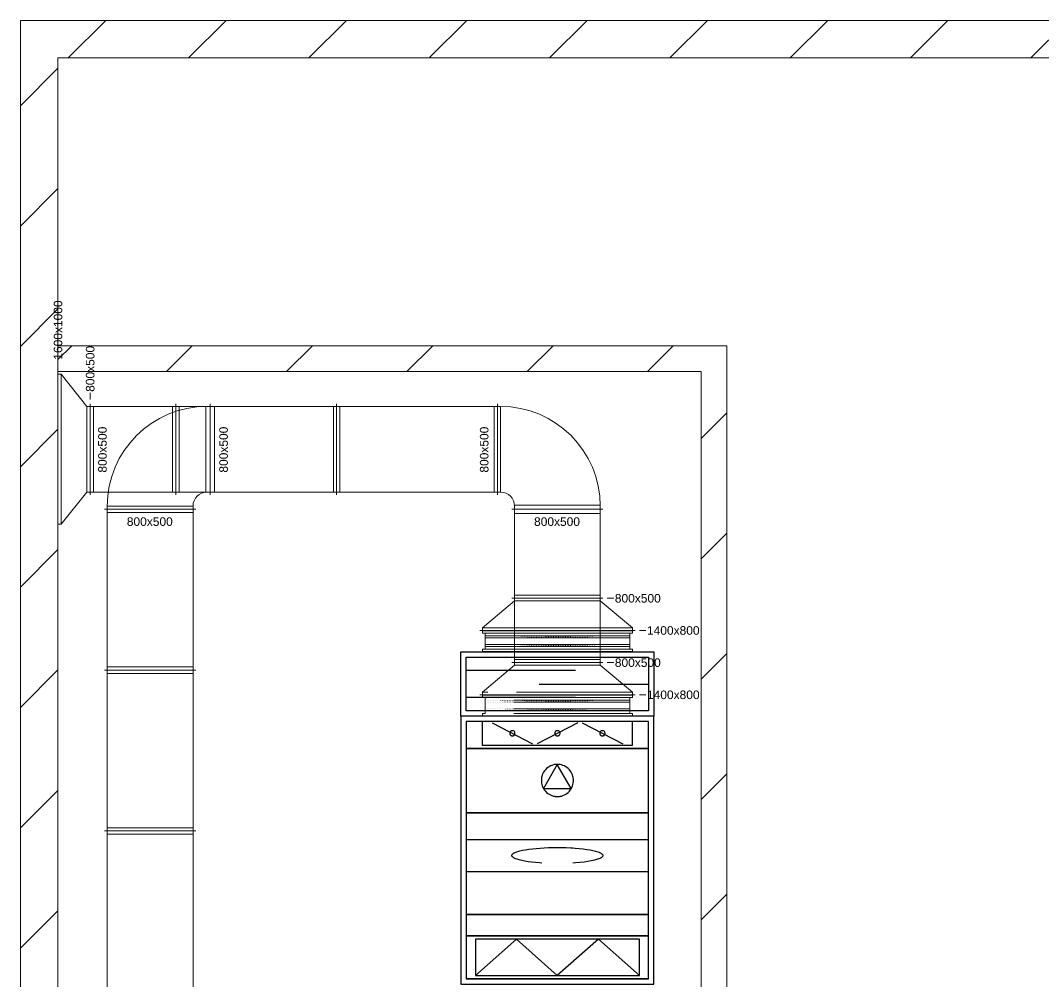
# Model space of a CAD drawing. Header units: millimetres. Extents: x 59762 to 60194, y -87842 to -87548.
# Drawn here: x 59941.72 to 59951.27, y -87748.53 to -87739.57 of the extents above; entities that cross this region are included whole.
import ezdxf

# ---------------------------------------------------------------- set-up
doc = ezdxf.new("R2010")
doc.units = ezdxf.units.MM
doc.linetypes.add('ACAD_ISO02W100', pattern=[15, 12, -3])
for name, color, linetype in [('FLECAD1', 7, 'Continuous'), ('FLECAD2', 7, 'Continuous'), ('FLECAD3', 7, 'Continuous')]:
    doc.layers.add(name, color=color, linetype=linetype)
doc.layers.add('kanały', color=7, linetype='Continuous', lineweight=20)
doc.layers.add('wymiary', color=7, linetype='Continuous', lineweight=13)
doc.layers.add('podkład', color=7, linetype='Continuous', lineweight=13, transparency=0.7)
doc.styles.add('styl1', font='arial.ttf', dxfattribs={"height": 0.08})
pattern_1 = [(270, (147696.248806, -27765.784242), (0.015875, -3e-18), []), (360, (147696.248806, -27765.78424), (2e-17, 0.0635), [])]
pattern_2 = [(270, (147696.248806, -27766.384242), (0.015875, -3e-18), []), (360, (147696.248806, -27766.38424), (2e-17, 0.0635), [])]

msp = doc.modelspace()

# ---------------------------------------------------------------- hatches: boundary and pattern name
at = {"layer": 'kanały', "ltscale": 20}
h = msp.add_hatch(color=256, dxfattribs=at)
h.dxf.hatch_style = 1
h.paths.add_polyline_path([(59947.430347, -87745.26253), (59946.030347, -87745.26253), (59946.030347, -87745.25753), (59947.430347, -87745.25753)])
h = msp.add_hatch(dxfattribs=at)
h.set_pattern_fill('GRATE', color=256, scale=0.02, angle=270)
h.set_pattern_definition(pattern_1)
edge = h.paths.add_edge_path()
edge.add_line((59947.405347, -87745.32753), (59946.055347, -87745.32753))
edge.add_line((59947.405347, -87745.30753), (59946.055347, -87745.30753))
h = msp.add_hatch(dxfattribs=at)
h.set_pattern_fill('GRATE', color=256, scale=0.02, angle=270)
h.set_pattern_definition(pattern_1)
edge = h.paths.add_edge_path()
edge.add_line((59947.405347, -87745.40753), (59946.055347, -87745.40753))
edge.add_line((59947.405347, -87745.38753), (59946.055347, -87745.38753))
h = msp.add_hatch(color=256, dxfattribs=at)
h.dxf.hatch_style = 1
h.paths.add_polyline_path([(59947.430347, -87745.45253), (59946.030347, -87745.45253), (59946.030347, -87745.45753), (59947.430347, -87745.45753)])
h = msp.add_hatch(color=256, dxfattribs=at)
h.dxf.hatch_style = 1
h.paths.add_polyline_path([(59947.430347, -87745.86253), (59946.030347, -87745.86253), (59946.030347, -87745.85753), (59947.430347, -87745.85753)])
h = msp.add_hatch(dxfattribs=at)
h.set_pattern_fill('GRATE', color=256, scale=0.02, angle=270)
h.set_pattern_definition(pattern_2)
edge = h.paths.add_edge_path()
edge.add_line((59947.405347, -87745.92753), (59946.055347, -87745.92753))
edge.add_line((59947.405347, -87745.90753), (59946.055347, -87745.90753))
h = msp.add_hatch(color=256, dxfattribs=at)
h.dxf.hatch_style = 1
h.paths.add_polyline_path([(59947.430347, -87746.05253), (59946.030347, -87746.05253), (59946.030347, -87746.05753), (59947.430347, -87746.05753)])
h = msp.add_hatch(dxfattribs=at)
h.set_pattern_fill('GRATE', color=256, scale=0.02, angle=270)
h.set_pattern_definition(pattern_2)
edge = h.paths.add_edge_path()
edge.add_line((59947.405347, -87746.00753), (59946.055347, -87746.00753))
edge.add_line((59947.405347, -87745.98753), (59946.055347, -87745.98753))
at = {"layer": 'podkład'}
h = msp.add_hatch(dxfattribs=at)
h.set_pattern_fill('ANSI31', color=256, scale=0.25)
h.set_pattern_definition([(45, (56984.5771, -93754.1623), (-0.56126601, 0.56126601), [])])
h.paths.add_polyline_path([(59941.720847, -87739.567651), (59941.720847, -87761.267651), (59972.420847, -87761.267651), (59972.420847, -87739.567651)])
h.paths.add_polyline_path([(59942.070847, -87739.917651), (59953.830847, -87739.917651), (59953.830847, -87752.157651), (59960.310847, -87752.157651), (59960.310847, -87739.917651), (59972.070847, -87739.917651), (59972.070847, -87760.917651), (59942.070847, -87760.917651)], flags=16)
h.paths.add_polyline_path([(59954.070847, -87739.917651), (59960.070847, -87739.917651), (59960.070847, -87751.917651), (59954.070847, -87751.917651)], flags=16)
h = msp.add_hatch(dxfattribs=at)
h.set_pattern_fill('ANSI31', color=256, scale=0.25)
edge = h.paths.add_edge_path()
edge.add_line((59948.070847, -87742.842651), (59942.070847, -87742.842651))
edge.add_line((59942.070847, -87742.602651), (59948.310847, -87742.602651))
edge.add_line((59948.310847, -87752.082651), (59948.310847, -87742.602651))
edge.add_line((59948.070847, -87751.842651), (59948.070847, -87742.842651))
edge.add_line((59942.070847, -87751.842651), (59948.070847, -87751.842651))
edge.add_line((59942.070847, -87752.082651), (59948.310847, -87752.082651))

# ---------------------------------------------------------------- linework, layer by layer
at = {"layer": 'FLECAD1', "linetype": 'Continuous'}
for points in [[(59945.829847, -87746.05753, 0), (59945.829847, -87745.45753, 0), (59947.630847, -87745.45753, 0), (59947.630847, -87746.05753, 0), (59947.616847, -87746.05753, 0), (59947.558847, -87746.05753, 0), (59945.902847, -87746.05753, 0), (59945.844847, -87746.05753, 0), (59945.829847, -87746.05753, 0)], [(59947.630847, -87748.55753, 0), (59947.630847, -87746.05753, 0), (59945.829847, -87746.05753, 0), (59945.829847, -87748.55753, 0), (59947.630847, -87748.55753, 0)]]:
    msp.add_polyline3d(points, dxfattribs=at)
at = {"layer": 'FLECAD2', "linetype": 'Continuous'}
for points in [[(59945.879847, -87746.00753, 0), (59945.879847, -87745.50753, 0), (59947.580847, -87745.50753, 0), (59947.580847, -87746.00753, 0), (59945.879847, -87746.00753, 0)], [(59945.879847, -87746.10753, 0), (59945.879847, -87746.35753, 0), (59947.580847, -87746.35753, 0), (59947.580847, -87746.10753, 0), (59945.879847, -87746.10753, 0)], [(59945.879847, -87746.35753, 0), (59945.879847, -87746.95753, 0), (59947.580847, -87746.95753, 0), (59947.580847, -87746.35753, 0), (59945.879847, -87746.35753, 0)], [(59947.580847, -87747.90753, 0), (59947.580847, -87746.95753, 0), (59945.879847, -87746.95753, 0), (59945.879847, -87747.90753, 0), (59947.580847, -87747.90753, 0)], [(59945.879847, -87747.90753, 0), (59945.879847, -87748.10753, 0), (59947.580847, -87748.10753, 0), (59947.580847, -87747.90753, 0), (59945.879847, -87747.90753, 0)], [(59945.879847, -87748.10753, 0), (59945.879847, -87748.50753, 0), (59947.580847, -87748.50753, 0), (59947.580847, -87748.10753, 0), (59945.879847, -87748.10753, 0)], [(59947.580847, -87748.50753, 0), (59945.879847, -87748.50753, 0), (59947.580847, -87748.50753, 0), (59945.879847, -87748.50753, 0), (59947.580847, -87748.50753, 0), (59947.580847, -87748.50753, 0), (59947.580847, -87748.50753, 0)], [(59945.879847, -87748.50753, 0), (59945.879847, -87748.50753, 0), (59945.879847, -87748.50753, 0)]]:
    msp.add_polyline3d(points, dxfattribs=at)
at = {"layer": 'FLECAD3', "linetype": 'Continuous'}
for p, q in [((59946.900847, -87745.63253), (59945.879847, -87745.63253)), ((59946.559847, -87745.75753), (59947.580847, -87745.75753)), ((59946.900847, -87745.88253), (59945.879847, -87745.88253)), ((59946.120847, -87746.11853), (59946.498847, -87746.31653)), ((59946.919847, -87746.11853), (59946.540847, -87746.31653)), ((59946.961847, -87746.11853), (59947.339847, -87746.31653)), ((59946.729847, -87746.50753), (59946.600847, -87746.73253)), ((59946.859847, -87746.73253), (59946.729847, -87746.50753)), ((59946.600847, -87746.73253), (59946.859847, -87746.73253)), ((59945.879847, -87747.20753), (59947.580847, -87747.20753)), ((59946.432847, -87747.30353), (59946.463847, -87747.29853)), ((59946.463847, -87747.29853), (59946.496847, -87747.29453)), ((59946.496847, -87747.29453), (59946.532847, -87747.29053)), ((59946.532847, -87747.29053), (59946.569847, -87747.28753)), ((59946.569847, -87747.28753), (59946.607847, -87747.28553)), ((59946.607847, -87747.28553), (59946.647847, -87747.28353)), ((59946.647847, -87747.28353), (59946.687847, -87747.28253)), ((59946.687847, -87747.28253), (59946.729847, -87747.28153)), ((59946.729847, -87747.28153), (59946.770847, -87747.28253)), ((59946.770847, -87747.28253), (59946.812847, -87747.28353)), ((59946.812847, -87747.28353), (59946.854847, -87747.28553)), ((59946.854847, -87747.28553), (59946.875847, -87747.28653)), ((59946.875847, -87747.28653), (59946.895847, -87747.28753)), ((59946.895847, -87747.28753), (59946.934847, -87747.29153)), ((59946.934847, -87747.29153), (59946.970847, -87747.29553)), ((59946.970847, -87747.29553), (59947.003847, -87747.29953)), ((59947.003847, -87747.29953), (59947.034847, -87747.30453)), ((59946.304847, -87747.35553), (59946.305847, -87747.35153)), ((59946.304847, -87747.35853), (59946.304847, -87747.35553)), ((59946.306847, -87747.36253), (59946.304847, -87747.35853)), ((59946.305847, -87747.35153), (59946.307847, -87747.34753)), ((59946.308847, -87747.36653), (59946.306847, -87747.36253)), ((59946.307847, -87747.34753), (59946.311847, -87747.34453)), ((59946.311847, -87747.36953), (59946.308847, -87747.36653)), ((59946.311847, -87747.34453), (59946.315847, -87747.34053)), ((59946.315847, -87747.37353), (59946.311847, -87747.36953)), ((59946.315847, -87747.34053), (59946.320847, -87747.33653)), ((59946.320847, -87747.37653), (59946.315847, -87747.37353)), ((59946.320847, -87747.33653), (59946.326847, -87747.33353)), ((59946.326847, -87747.38053), (59946.320847, -87747.37653)), ((59946.326847, -87747.33353), (59946.330847, -87747.33153)), ((59946.332847, -87747.38353), (59946.326847, -87747.38053)), ((59946.330847, -87747.33153), (59946.334847, -87747.32953)), ((59946.340847, -87747.38753), (59946.332847, -87747.38353)), ((59946.334847, -87747.32953), (59946.342847, -87747.32553)), ((59946.353847, -87747.39153), (59946.340847, -87747.38753)), ((59946.342847, -87747.32553), (59946.352847, -87747.32253)), ((59946.352847, -87747.32253), (59946.362847, -87747.31953)), ((59946.374847, -87747.39853), (59946.353847, -87747.39153)), ((59946.362847, -87747.31953), (59946.379847, -87747.31453)), ((59946.379847, -87747.31453), (59946.404847, -87747.30853)), ((59946.404847, -87747.30853), (59946.432847, -87747.30353)), ((59947.034847, -87747.30453), (59947.061847, -87747.31053)), ((59947.061847, -87747.31053), (59947.085847, -87747.31553)), ((59947.094847, -87747.39553), (59947.075847, -87747.40053)), ((59947.085847, -87747.31553), (59947.106847, -87747.32253)), ((59947.105847, -87747.39253), (59947.094847, -87747.39553)), ((59947.116847, -87747.38853), (59947.105847, -87747.39253)), ((59947.106847, -87747.32253), (59947.119847, -87747.32653)), ((59947.125847, -87747.38453), (59947.116847, -87747.38853)), ((59947.119847, -87747.32653), (59947.127847, -87747.33053)), ((59947.129847, -87747.38253), (59947.125847, -87747.38453)), ((59947.127847, -87747.33053), (59947.133847, -87747.33353)), ((59947.133847, -87747.38053), (59947.129847, -87747.38253)), ((59947.133847, -87747.33353), (59947.139847, -87747.33753)), ((59947.139847, -87747.37753), (59947.133847, -87747.38053)), ((59947.139847, -87747.33753), (59947.144847, -87747.34053)), ((59947.144847, -87747.37353), (59947.139847, -87747.37753)), ((59947.144847, -87747.34053), (59947.148847, -87747.34453)), ((59947.148847, -87747.36953), (59947.144847, -87747.37353)), ((59947.148847, -87747.34453), (59947.151847, -87747.34753)), ((59947.152847, -87747.36653), (59947.148847, -87747.36953)), ((59947.151847, -87747.34753), (59947.153847, -87747.35153)), ((59947.154847, -87747.36253), (59947.152847, -87747.36653)), ((59947.153847, -87747.35153), (59947.155847, -87747.35553)), ((59947.155847, -87747.35853), (59947.154847, -87747.36253)), ((59947.155847, -87747.35553), (59947.155847, -87747.35853)), ((59946.398847, -87747.40353), (59946.374847, -87747.39853)), ((59946.425847, -87747.40953), (59946.398847, -87747.40353)), ((59946.456847, -87747.41453), (59946.425847, -87747.40953)), ((59946.489847, -87747.41853), (59946.456847, -87747.41453)), ((59946.525847, -87747.42253), (59946.489847, -87747.41853)), ((59946.564847, -87747.42653), (59946.525847, -87747.42253)), ((59946.584847, -87747.42753), (59946.564847, -87747.42653)), ((59946.897847, -87747.42553), (59946.875847, -87747.42753)), ((59946.939847, -87747.42253), (59946.897847, -87747.42553)), ((59946.978847, -87747.41753), (59946.939847, -87747.42253)), ((59947.013847, -87747.41253), (59946.978847, -87747.41753)), ((59947.046847, -87747.40753), (59947.013847, -87747.41253)), ((59947.075847, -87747.40053), (59947.046847, -87747.40753)), ((59945.879847, -87747.50753), (59947.580847, -87747.50753)), ((59946.347847, -87748.13753), (59945.965847, -87748.47753)), ((59946.729847, -87748.47753), (59946.347847, -87748.13753)), ((59947.112847, -87748.13753), (59946.729847, -87748.47753)), ((59947.495847, -87748.47753), (59947.112847, -87748.13753))]:
    msp.add_line(p, q, dxfattribs=at)
for points in [[(59946.029847, -87746.32753, 0), (59947.430847, -87746.32753, 0), (59947.430847, -87746.10753, 0), (59946.029847, -87746.10753, 0), (59946.029847, -87746.32753, 0)], [(59946.302847, -87746.24053, 0), (59946.307847, -87746.24153, 0), (59946.310847, -87746.24153, 0), (59946.312847, -87746.24153, 0), (59946.317847, -87746.24053, 0), (59946.321847, -87746.23853, 0), (59946.325847, -87746.23653, 0), (59946.329847, -87746.23253, 0), (59946.331847, -87746.22853, 0), (59946.333847, -87746.22453, 0), (59946.334847, -87746.21953, 0), (59946.334847, -87746.21753, 0), (59946.334847, -87746.21453, 0), (59946.333847, -87746.20953, 0), (59946.331847, -87746.20553, 0), (59946.329847, -87746.20153, 0), (59946.325847, -87746.19753, 0), (59946.321847, -87746.19553, 0), (59946.317847, -87746.19353, 0), (59946.312847, -87746.19253, 0), (59946.310847, -87746.19253, 0), (59946.307847, -87746.19253, 0), (59946.302847, -87746.19353, 0), (59946.298847, -87746.19553, 0), (59946.294847, -87746.19753, 0), (59946.290847, -87746.20153, 0), (59946.288847, -87746.20553, 0), (59946.286847, -87746.20953, 0), (59946.285847, -87746.21453, 0), (59946.285847, -87746.21753, 0), (59946.285847, -87746.21953, 0), (59946.286847, -87746.22453, 0), (59946.288847, -87746.22853, 0), (59946.290847, -87746.23253, 0), (59946.294847, -87746.23653, 0), (59946.298847, -87746.23853, 0), (59946.302847, -87746.24053, 0)], [(59946.285847, -87746.21453, 0), (59946.285847, -87746.21753, 0), (59946.285847, -87746.21953, 0)], [(59946.285847, -87746.21453, 0), (59946.285847, -87746.21753, 0), (59946.285847, -87746.21953, 0)], [(59946.312847, -87746.19253, 0), (59946.310847, -87746.19253, 0), (59946.307847, -87746.19253, 0)], [(59946.312847, -87746.19253, 0), (59946.310847, -87746.19253, 0), (59946.307847, -87746.19253, 0)], [(59946.307847, -87746.24153, 0), (59946.310847, -87746.24153, 0), (59946.310847, -87746.24153, 0), (59946.312847, -87746.24153, 0)], [(59946.307847, -87746.24153, 0), (59946.310847, -87746.24153, 0), (59946.312847, -87746.24153, 0)], [(59946.310847, -87746.24153, 0), (59946.310847, -87746.24153, 0)], [(59946.334847, -87746.21953, 0), (59946.334847, -87746.21753, 0), (59946.334847, -87746.21453, 0)], [(59946.334847, -87746.21953, 0), (59946.334847, -87746.21753, 0), (59946.334847, -87746.21453, 0)], [(59946.722847, -87746.24053, 0), (59946.727847, -87746.24153, 0), (59946.729847, -87746.24153, 0), (59946.732847, -87746.24153, 0), (59946.737847, -87746.24053, 0), (59946.741847, -87746.23853, 0), (59946.745847, -87746.23653, 0), (59946.749847, -87746.23253, 0), (59946.751847, -87746.22853, 0), (59946.753847, -87746.22453, 0), (59946.754847, -87746.21953, 0), (59946.754847, -87746.21753, 0), (59946.754847, -87746.21453, 0), (59946.753847, -87746.20953, 0), (59946.751847, -87746.20553, 0), (59946.749847, -87746.20153, 0), (59946.745847, -87746.19753, 0), (59946.741847, -87746.19553, 0), (59946.737847, -87746.19353, 0), (59946.732847, -87746.19253, 0), (59946.729847, -87746.19253, 0), (59946.727847, -87746.19253, 0), (59946.722847, -87746.19353, 0), (59946.718847, -87746.19553, 0), (59946.714847, -87746.19753, 0), (59946.710847, -87746.20153, 0), (59946.708847, -87746.20553, 0), (59946.706847, -87746.20953, 0), (59946.705847, -87746.21453, 0), (59946.705847, -87746.21753, 0), (59946.705847, -87746.21953, 0), (59946.706847, -87746.22453, 0), (59946.708847, -87746.22853, 0), (59946.710847, -87746.23253, 0), (59946.714847, -87746.23653, 0), (59946.718847, -87746.23853, 0), (59946.722847, -87746.24053, 0)], [(59946.705847, -87746.21453, 0), (59946.705847, -87746.21753, 0), (59946.705847, -87746.21953, 0)], [(59946.705847, -87746.21453, 0), (59946.705847, -87746.21753, 0), (59946.705847, -87746.21953, 0)], [(59946.732847, -87746.19253, 0), (59946.729847, -87746.19253, 0), (59946.727847, -87746.19253, 0)], [(59946.732847, -87746.19253, 0), (59946.729847, -87746.19253, 0), (59946.727847, -87746.19253, 0)], [(59946.727847, -87746.24153, 0), (59946.729847, -87746.24153, 0), (59946.729847, -87746.24153, 0), (59946.732847, -87746.24153, 0)], [(59946.727847, -87746.24153, 0), (59946.729847, -87746.24153, 0), (59946.732847, -87746.24153, 0)], [(59946.729847, -87746.24153, 0), (59946.729847, -87746.24153, 0)], [(59946.754847, -87746.21953, 0), (59946.754847, -87746.21753, 0), (59946.754847, -87746.21453, 0)], [(59946.754847, -87746.21953, 0), (59946.754847, -87746.21753, 0), (59946.754847, -87746.21453, 0)], [(59947.142847, -87746.24053, 0), (59947.147847, -87746.24153, 0), (59947.150847, -87746.24153, 0), (59947.152847, -87746.24153, 0), (59947.157847, -87746.24053, 0), (59947.161847, -87746.23853, 0), (59947.165847, -87746.23653, 0), (59947.169847, -87746.23253, 0), (59947.171847, -87746.22853, 0), (59947.173847, -87746.22453, 0), (59947.174847, -87746.21953, 0), (59947.174847, -87746.21753, 0), (59947.174847, -87746.21453, 0), (59947.173847, -87746.20953, 0), (59947.171847, -87746.20553, 0), (59947.169847, -87746.20153, 0), (59947.165847, -87746.19753, 0), (59947.161847, -87746.19553, 0), (59947.157847, -87746.19353, 0), (59947.152847, -87746.19253, 0), (59947.150847, -87746.19253, 0), (59947.147847, -87746.19253, 0), (59947.142847, -87746.19353, 0), (59947.138847, -87746.19553, 0), (59947.134847, -87746.19753, 0), (59947.130847, -87746.20153, 0), (59947.128847, -87746.20553, 0), (59947.126847, -87746.20953, 0), (59947.125847, -87746.21453, 0), (59947.125847, -87746.21753, 0), (59947.125847, -87746.21953, 0), (59947.126847, -87746.22453, 0), (59947.128847, -87746.22853, 0), (59947.130847, -87746.23253, 0), (59947.134847, -87746.23653, 0), (59947.138847, -87746.23853, 0), (59947.142847, -87746.24053, 0)], [(59947.125847, -87746.21453, 0), (59947.125847, -87746.21753, 0), (59947.125847, -87746.21953, 0)], [(59947.125847, -87746.21453, 0), (59947.125847, -87746.21753, 0), (59947.125847, -87746.21953, 0)], [(59947.152847, -87746.19253, 0), (59947.150847, -87746.19253, 0), (59947.147847, -87746.19253, 0)], [(59947.152847, -87746.19253, 0), (59947.150847, -87746.19253, 0), (59947.147847, -87746.19253, 0)], [(59947.147847, -87746.24153, 0), (59947.150847, -87746.24153, 0), (59947.150847, -87746.24153, 0), (59947.152847, -87746.24153, 0)], [(59947.147847, -87746.24153, 0), (59947.150847, -87746.24153, 0), (59947.152847, -87746.24153, 0)], [(59947.150847, -87746.24153, 0), (59947.150847, -87746.24153, 0)], [(59947.174847, -87746.21953, 0), (59947.174847, -87746.21753, 0), (59947.174847, -87746.21453, 0)], [(59947.174847, -87746.21953, 0), (59947.174847, -87746.21753, 0), (59947.174847, -87746.21453, 0)], [(59946.718847, -87746.80653, 0), (59946.726847, -87746.80653, 0), (59946.729847, -87746.80753, 0), (59946.733847, -87746.80653, 0), (59946.741847, -87746.80653, 0), (59946.749847, -87746.80553, 0), (59946.756847, -87746.80453, 0), (59946.767847, -87746.80253, 0), (59946.781847, -87746.79753, 0), (59946.795847, -87746.79253, 0), (59946.807847, -87746.78553, 0), (59946.819847, -87746.77753, 0), (59946.830847, -87746.76853, 0), (59946.841847, -87746.75753, 0), (59946.850847, -87746.74653, 0), (59946.858847, -87746.73453, 0), (59946.865847, -87746.72253, 0), (59946.870847, -87746.70853, 0), (59946.875847, -87746.69453, 0), (59946.877847, -87746.68353, 0), (59946.878847, -87746.67653, 0), (59946.879847, -87746.66853, 0), (59946.879847, -87746.66053, 0), (59946.880847, -87746.65753, 0), (59946.879847, -87746.65353, 0), (59946.879847, -87746.64553, 0), (59946.878847, -87746.63753, 0), (59946.877847, -87746.63053, 0), (59946.875847, -87746.61953, 0), (59946.870847, -87746.60553, 0), (59946.865847, -87746.59153, 0), (59946.858847, -87746.57953, 0), (59946.850847, -87746.56753, 0), (59946.841847, -87746.55653, 0), (59946.830847, -87746.54553, 0), (59946.819847, -87746.53653, 0), (59946.807847, -87746.52853, 0), (59946.795847, -87746.52153, 0), (59946.781847, -87746.51653, 0), (59946.767847, -87746.51153, 0), (59946.756847, -87746.50953, 0), (59946.749847, -87746.50853, 0), (59946.741847, -87746.50753, 0), (59946.733847, -87746.50753, 0), (59946.729847, -87746.50753, 0), (59946.726847, -87746.50753, 0), (59946.718847, -87746.50753, 0), (59946.710847, -87746.50853, 0), (59946.703847, -87746.50953, 0), (59946.692847, -87746.51153, 0), (59946.678847, -87746.51653, 0), (59946.664847, -87746.52153, 0), (59946.652847, -87746.52853, 0), (59946.640847, -87746.53653, 0), (59946.629847, -87746.54553, 0), (59946.618847, -87746.55653, 0), (59946.609847, -87746.56753, 0), (59946.601847, -87746.57953, 0), (59946.594847, -87746.59153, 0), (59946.589847, -87746.60553, 0), (59946.584847, -87746.61953, 0), (59946.582847, -87746.63053, 0), (59946.581847, -87746.63753, 0), (59946.580847, -87746.64553, 0), (59946.580847, -87746.65353, 0), (59946.580847, -87746.65753, 0), (59946.580847, -87746.66053, 0), (59946.580847, -87746.66853, 0), (59946.581847, -87746.67653, 0), (59946.582847, -87746.68353, 0), (59946.584847, -87746.69453, 0), (59946.589847, -87746.70853, 0), (59946.594847, -87746.72253, 0), (59946.601847, -87746.73453, 0), (59946.609847, -87746.74653, 0), (59946.618847, -87746.75753, 0), (59946.629847, -87746.76853, 0), (59946.640847, -87746.77753, 0), (59946.652847, -87746.78553, 0), (59946.664847, -87746.79253, 0), (59946.678847, -87746.79753, 0), (59946.692847, -87746.80253, 0), (59946.703847, -87746.80453, 0), (59946.710847, -87746.80553, 0), (59946.718847, -87746.80653, 0)], [(59946.733847, -87746.50753, 0), (59946.729847, -87746.50753, 0), (59946.726847, -87746.50753, 0)], [(59946.733847, -87746.50753, 0), (59946.729847, -87746.50753, 0), (59946.726847, -87746.50753, 0)], [(59946.580847, -87746.65353, 0), (59946.580847, -87746.65753, 0), (59946.580847, -87746.66053, 0)], [(59946.580847, -87746.65353, 0), (59946.580847, -87746.65753, 0), (59946.580847, -87746.66053, 0)], [(59946.879847, -87746.66053, 0), (59946.880847, -87746.65753, 0), (59946.879847, -87746.65353, 0)], [(59946.879847, -87746.66053, 0), (59946.880847, -87746.65753, 0), (59946.879847, -87746.65353, 0)], [(59946.726847, -87746.80653, 0), (59946.729847, -87746.80753, 0), (59946.729847, -87746.80753, 0), (59946.733847, -87746.80653, 0)], [(59946.726847, -87746.80653, 0), (59946.729847, -87746.80753, 0), (59946.733847, -87746.80653, 0)], [(59946.729847, -87746.80753, 0), (59946.729847, -87746.80753, 0)], [(59945.964847, -87748.47753, 0), (59947.495847, -87748.47753, 0), (59947.495847, -87748.13753, 0), (59945.964847, -87748.13753, 0), (59945.964847, -87748.47753, 0)]]:
    msp.add_polyline3d(points, dxfattribs=at)
at = {"layer": 'kanały', "ltscale": 20}
for p, q in [((59942.070847, -87742.842651), (59942.070847, -87742.867651)), ((59942.070847, -87744.267651), (59942.070847, -87742.867651)), ((59942.100847, -87742.867651), (59942.070847, -87742.867651)), ((59942.100847, -87744.267651), (59942.100847, -87742.867651)), ((59942.100847, -87742.867651), (59942.340847, -87743.167651)), ((59942.340847, -87743.167651), (59942.370847, -87743.167651)), ((59942.370847, -87743.142651), (59942.370847, -87743.167651)), ((59942.370847, -87743.167651), (59942.370847, -87743.142651)), ((59942.370847, -87743.167651), (59943.170347, -87743.167651)), ((59942.370847, -87743.167651), (59942.370847, -87743.967651)), ((59942.400847, -87743.167651), (59942.400847, -87743.967651)), ((59943.170347, -87743.167651), (59943.170347, -87743.142651)), ((59943.170347, -87743.167651), (59943.170347, -87743.142651)), ((59943.170347, -87743.167651), (59944.670347, -87743.167651)), ((59943.450726, -87743.167651), (59943.450726, -87743.967651)), ((59943.490847, -87743.167651), (59943.460847, -87743.167651)), ((59943.490847, -87743.167651), (59943.490847, -87743.142651)), ((59943.490847, -87743.167651), (59943.490847, -87743.967651)), ((59943.530968, -87743.167651), (59943.530968, -87743.967651)), ((59944.640347, -87743.167651), (59944.640347, -87743.967651)), ((59944.670347, -87743.167651), (59944.670347, -87743.142651)), ((59944.670347, -87743.167651), (59944.670347, -87743.142651)), ((59944.670347, -87743.167651), (59946.170347, -87743.167651)), ((59944.670347, -87743.167651), (59944.670347, -87743.967651)), ((59944.670347, -87743.167651), (59944.670347, -87743.967651)), ((59944.700347, -87743.167651), (59944.700347, -87743.967651)), ((59946.140347, -87743.167651), (59946.140347, -87743.967651)), ((59946.170347, -87743.167651), (59946.170347, -87743.142651)), ((59946.170347, -87743.142651), (59946.170347, -87743.167651)), ((59946.170347, -87743.167651), (59946.170347, -87743.142651)), ((59946.200347, -87743.167651), (59946.170347, -87743.167651)), ((59946.170347, -87743.167651), (59946.170347, -87743.967651)), ((59946.170347, -87743.167651), (59946.170347, -87743.967651)), ((59946.200347, -87743.967651), (59946.200347, -87743.167651)), ((59942.100847, -87744.267651), (59942.340847, -87743.967651)), ((59942.340847, -87743.967651), (59942.370847, -87743.967651)), ((59942.370847, -87743.967651), (59942.370847, -87743.992651)), ((59942.370847, -87743.992651), (59942.370847, -87743.967651)), ((59943.490847, -87743.967651), (59943.460847, -87743.967651)), ((59943.490847, -87743.992651), (59943.490847, -87743.967651)), ((59944.670347, -87743.967651), (59946.170347, -87743.967651)), ((59944.670347, -87743.992651), (59944.670347, -87743.967651)), ((59944.670347, -87743.992651), (59944.670347, -87743.967651)), ((59946.170347, -87743.967651), (59946.170347, -87743.992651)), ((59946.170347, -87743.967651), (59946.200347, -87743.967651)), ((59946.170347, -87743.992651), (59946.170347, -87743.967651)), ((59946.170347, -87743.992651), (59946.170347, -87743.967651)), ((59942.530847, -87744.127651), (59942.505847, -87744.127651)), ((59942.505847, -87744.127651), (59942.530847, -87744.127651)), ((59942.505847, -87744.127651), (59942.530847, -87744.127651)), ((59943.330847, -87744.097651), (59942.530847, -87744.097651)), ((59942.530847, -87744.097651), (59942.530847, -87744.127651)), ((59942.530847, -87744.127651), (59943.330847, -87744.127651)), ((59942.530847, -87744.127651), (59942.530847, -87745.627651)), ((59943.330847, -87744.127651), (59942.530847, -87744.127651)), ((59943.330847, -87744.127651), (59943.330847, -87744.097651)), ((59943.330847, -87744.127651), (59943.355847, -87744.127651)), ((59943.355847, -87744.127651), (59943.330847, -87744.127651)), ((59943.330847, -87744.127651), (59943.330847, -87745.627651)), ((59943.330847, -87744.127651), (59943.355847, -87744.127651)), ((59946.305347, -87744.127651), (59946.330347, -87744.127651)), ((59946.305347, -87744.127651), (59946.330347, -87744.127651)), ((59946.305347, -87744.127651), (59946.330347, -87744.127651)), ((59947.130347, -87744.08753), (59946.330347, -87744.08753)), ((59946.330347, -87744.127651), (59946.330347, -87744.097651)), ((59947.130347, -87744.127651), (59946.330347, -87744.127651)), ((59947.130347, -87744.127651), (59946.330347, -87744.127651)), ((59946.330347, -87744.127651), (59946.330347, -87744.957409)), ((59947.130347, -87744.127651), (59946.330347, -87744.127651)), ((59947.130347, -87744.127651), (59947.130347, -87744.097651)), ((59947.130347, -87744.127651), (59947.155347, -87744.127651)), ((59947.130347, -87744.127651), (59947.155347, -87744.127651)), ((59947.130347, -87744.127651), (59947.130347, -87744.957409)), ((59947.130347, -87744.127651), (59947.155347, -87744.127651)), ((59943.330847, -87744.157651), (59942.530847, -87744.157651)), ((59947.130347, -87744.167772), (59946.330347, -87744.167772)), ((59942.070847, -87744.267651), (59942.070847, -87744.292651)), ((59942.100847, -87744.267651), (59942.070847, -87744.267651)), ((59946.305347, -87744.957409), (59946.330347, -87744.957409)), ((59946.305347, -87744.957409), (59946.330347, -87744.957409)), ((59947.130347, -87744.927409), (59946.330347, -87744.927409)), ((59947.130347, -87744.957409), (59946.330347, -87744.957409)), ((59946.330347, -87744.98253), (59946.330347, -87744.95753)), ((59947.130347, -87744.95753), (59946.330347, -87744.95753)), ((59947.130347, -87744.98253), (59946.330347, -87744.98253)), ((59947.130347, -87744.957409), (59947.155347, -87744.957409)), ((59947.130347, -87744.98253), (59947.130347, -87744.95753)), ((59947.130347, -87744.95753), (59947.155347, -87744.95753)), ((59946.005347, -87745.25753), (59946.030347, -87745.25753)), ((59946.030347, -87745.23253), (59946.030347, -87745.25753)), ((59947.430347, -87745.25753), (59946.030347, -87745.25753)), ((59946.030347, -87745.25753), (59946.030347, -87745.26253)), ((59947.430347, -87745.26253), (59946.030347, -87745.26253)), ((59946.030347, -87745.26253), (59946.030347, -87745.28253)), ((59946.030347, -87745.28253), (59946.055347, -87745.28253)), ((59947.405347, -87745.28253), (59946.055347, -87745.28253)), ((59946.055347, -87745.28253), (59946.055347, -87745.43253)), ((59947.405347, -87745.28253), (59947.430347, -87745.28253)), ((59947.405347, -87745.28253), (59947.405347, -87745.43253)), ((59947.430347, -87745.23253), (59947.430347, -87745.25753)), ((59947.430347, -87745.26253), (59947.430347, -87745.25753)), ((59947.430347, -87745.25753), (59947.455347, -87745.25753)), ((59947.430347, -87745.26253), (59947.430347, -87745.28253)), ((59947.405347, -87745.30753), (59946.055347, -87745.30753)), ((59947.405347, -87745.32753), (59946.055347, -87745.32753)), ((59947.405347, -87745.38753), (59946.055347, -87745.38753)), ((59946.030347, -87745.43253), (59946.055347, -87745.43253)), ((59946.030347, -87745.45253), (59946.030347, -87745.43253)), ((59947.430347, -87745.45253), (59946.030347, -87745.45253)), ((59946.030347, -87745.45753), (59946.030347, -87745.45253)), ((59947.405347, -87745.40753), (59946.055347, -87745.40753)), ((59947.405347, -87745.43253), (59946.055347, -87745.43253)), ((59947.405347, -87745.43253), (59947.430347, -87745.43253)), ((59947.430347, -87745.45253), (59947.430347, -87745.43253)), ((59947.430347, -87745.45253), (59947.430347, -87745.45753)), ((59942.505847, -87745.627651), (59942.530847, -87745.627651)), ((59942.505847, -87745.627651), (59942.530847, -87745.627651)), ((59943.330847, -87745.597651), (59942.530847, -87745.597651)), ((59943.330847, -87745.627651), (59942.530847, -87745.627651)), ((59942.530847, -87745.627651), (59942.530847, -87747.127651)), ((59943.330847, -87745.627651), (59942.530847, -87745.627651)), ((59943.330847, -87745.657651), (59942.530847, -87745.657651)), ((59943.330847, -87745.627651), (59943.355847, -87745.627651)), ((59943.330847, -87745.627651), (59943.330847, -87747.127651)), ((59943.330847, -87745.627651), (59943.355847, -87745.627651)), ((59947.430347, -87745.85753), (59946.030347, -87745.85753)), ((59946.030347, -87745.85753), (59946.030347, -87745.86253)), ((59947.430347, -87745.86253), (59946.030347, -87745.86253)), ((59947.430347, -87745.86253), (59947.430347, -87745.85753)), ((59943.330847, -87747.097651), (59942.530847, -87747.097651)), ((59942.505847, -87747.127651), (59942.530847, -87747.127651)), ((59942.505847, -87747.127651), (59942.530847, -87747.127651)), ((59943.330847, -87747.127651), (59942.530847, -87747.127651)), ((59942.530847, -87747.127651), (59942.530847, -87748.627651)), ((59943.330847, -87747.127651), (59942.530847, -87747.127651)), ((59943.330847, -87747.157651), (59942.530847, -87747.157651)), ((59943.330847, -87747.127651), (59943.355847, -87747.127651)), ((59943.330847, -87747.127651), (59943.330847, -87748.627651)), ((59943.330847, -87747.127651), (59943.355847, -87747.127651))]:
    msp.add_line(p, q, dxfattribs=at)
at = {"layer": 'kanały'}
for p, q in [((59942.340847, -87743.167651), (59942.340847, -87743.967651)), ((59942.370847, -87743.167651), (59942.370847, -87743.967651)), ((59943.140347, -87743.224622), (59943.140347, -87743.167651)), ((59943.170347, -87743.167651), (59943.170347, -87743.214186)), ((59943.200347, -87743.20488), (59943.200347, -87743.167651)), ((59942.539978, -87743.967651), (59942.370847, -87743.967651)), ((59943.490847, -87743.967651), (59944.670347, -87743.967651)), ((59946.330347, -87744.98253), (59946.030347, -87745.23253)), ((59947.430347, -87745.23253), (59947.130347, -87744.98253)), ((59947.430347, -87745.23253), (59946.030347, -87745.23253)), ((59947.430347, -87745.25753), (59946.030347, -87745.25753)), ((59947.430347, -87745.45753), (59946.030347, -87745.45753))]:
    msp.add_line(p, q, dxfattribs=at)
at = {"layer": 'kanały', "linetype": 'ACAD_ISO02W100', "ltscale": 0.09}
for p, q in [((59943.140347, -87743.224622), (59943.140347, -87743.967651)), ((59943.170347, -87743.214186), (59943.170347, -87743.967651)), ((59943.170347, -87743.214186), (59943.170347, -87743.967651)), ((59943.200347, -87743.20488), (59943.200347, -87743.967651)), ((59942.539978, -87743.967651), (59943.170347, -87743.967651)), ((59943.170347, -87743.967651), (59943.490847, -87743.967651)), ((59943.170347, -87743.992651), (59943.170347, -87743.967651)), ((59943.170347, -87743.992651), (59943.170347, -87743.967651)), ((59946.330347, -87744.957409), (59946.330347, -87745.55753)), ((59947.130347, -87744.95753), (59947.130347, -87745.55753)), ((59946.330347, -87745.58253), (59946.030347, -87745.83253)), ((59946.305347, -87745.557409), (59946.330347, -87745.557409)), ((59946.305347, -87745.55753), (59946.330347, -87745.55753)), ((59947.130347, -87745.52753), (59946.330347, -87745.52753)), ((59946.330347, -87745.58253), (59946.330347, -87745.55753)), ((59947.130347, -87745.55753), (59946.330347, -87745.55753)), ((59947.130347, -87745.55753), (59946.330347, -87745.55753)), ((59947.130347, -87745.58253), (59946.330347, -87745.58253)), ((59947.130347, -87745.58253), (59947.130347, -87745.55753)), ((59947.130347, -87745.55753), (59947.155347, -87745.55753)), ((59947.130347, -87745.55753), (59947.155347, -87745.55753)), ((59947.430347, -87745.83253), (59947.130347, -87745.58253)), ((59946.005347, -87745.85753), (59946.030347, -87745.85753)), ((59946.030347, -87745.83253), (59946.030347, -87745.85753)), ((59947.430347, -87745.83253), (59946.030347, -87745.83253)), ((59947.430347, -87745.85753), (59946.030347, -87745.85753)), ((59946.030347, -87745.86253), (59946.030347, -87745.88253)), ((59947.430347, -87745.83253), (59947.430347, -87745.85753)), ((59947.430347, -87745.85753), (59947.455347, -87745.85753)), ((59947.430347, -87745.86253), (59947.430347, -87745.88253)), ((59946.030347, -87745.88253), (59946.055347, -87745.88253)), ((59947.405347, -87745.88253), (59946.055347, -87745.88253)), ((59946.055347, -87745.88253), (59946.055347, -87746.03253)), ((59947.405347, -87745.90753), (59946.055347, -87745.90753)), ((59947.405347, -87745.92753), (59946.055347, -87745.92753)), ((59947.405347, -87745.88253), (59947.430347, -87745.88253)), ((59947.405347, -87745.88253), (59947.405347, -87746.03253)), ((59946.030347, -87746.03253), (59946.055347, -87746.03253)), ((59946.030347, -87746.05253), (59946.030347, -87746.03253)), ((59947.430347, -87746.05253), (59946.030347, -87746.05253)), ((59947.430347, -87746.05753), (59946.030347, -87746.05753)), ((59947.405347, -87745.98753), (59946.055347, -87745.98753)), ((59947.405347, -87746.00753), (59946.055347, -87746.00753)), ((59947.405347, -87746.03253), (59946.055347, -87746.03253)), ((59947.405347, -87746.03253), (59947.430347, -87746.03253)), ((59947.430347, -87746.05253), (59947.430347, -87746.03253))]:
    msp.add_line(p, q, dxfattribs=at)
at = {"layer": 'kanały', "ltscale": 20}
for centre, start, end in [((59943.460847, -87744.097651), 90, 180), ((59946.200347, -87744.097651), 0, 90)]:
    msp.add_arc(centre, 0.93, start, end, dxfattribs=at)
at = {"layer": 'kanały'}
for centre, start, end in [((59943.460847, -87744.097651), 90, 180), ((59946.200347, -87744.097651), 360, 90)]:
    msp.add_arc(centre, 0.13, start, end, dxfattribs=at)
at = {"layer": 'podkład'}
for p, q in [((59942.070847, -87742.602651), (59948.310847, -87742.602651)), ((59948.310847, -87752.082651), (59948.310847, -87742.602651)), ((59948.070847, -87742.842651), (59942.070847, -87742.842651)), ((59942.070847, -87742.842651), (59942.070847, -87751.842651)), ((59948.070847, -87751.842651), (59948.070847, -87742.842651))]:
    msp.add_line(p, q, dxfattribs=at)
msp.add_lwpolyline([(59941.720847, -87739.567651), (59972.420847, -87739.567651), (59972.420847, -87761.267651), (59941.720847, -87761.267651)], close=True, dxfattribs=at)
for points in [[(59942.070847, -87739.917651), (59953.830847, -87739.917651)], [(59960.310847, -87739.917651), (59972.070847, -87739.917651), (59972.070847, -87760.917651), (59942.070847, -87760.917651), (59942.070847, -87739.917651)]]:
    msp.add_lwpolyline(points, dxfattribs=at)
at = {"layer": 'wymiary'}
for p, q in [((59942.070847, -87742.741624), (59942.070847, -87742.801979)), ((59942.370847, -87743.041624), (59942.370847, -87743.101979)), ((59947.256375, -87744.957409), (59947.196019, -87744.957409)), ((59947.556375, -87745.25753), (59947.496019, -87745.25753)), ((59947.256375, -87745.55753), (59947.196019, -87745.55753)), ((59947.556375, -87745.857651), (59947.496019, -87745.857651))]:
    msp.add_line(p, q, dxfattribs=at)

# ---------------------------------------------------------------- texts
at = {"layer": 'wymiary', "ltscale": 20, "char_height": 0.08, "attachment_point": 1, "rotation": 90, "style": 'styl1'}
for s, insert in [('1600x1000', (59942.031134, -87742.731798)), ('800x500', (59942.331134, -87743.031798)), ('800x500', (59942.445555, -87743.785426)), ('800x500', (59943.575675, -87743.785426)), ('800x500', (59946.007411, -87743.785426))]:
    msp.add_mtext_dynamic_manual_height_columns(s, width=0.44264358, gutter_width=1, heights=[0], dxfattribs=dict(at, insert=insert))
at = {"layer": 'wymiary', "ltscale": 20, "char_height": 0.08, "attachment_point": 1, "style": 'styl1'}
for s, insert in [('800x500', (59942.713072, -87744.202358)), ('800x500', (59946.512572, -87744.202358)), ('800x500', (59947.2662, -87744.917697)), ('1400x800', (59947.5662, -87745.217817)), ('800x500', (59947.2662, -87745.517817)), ('1400x800', (59947.5662, -87745.817938))]:
    msp.add_mtext_dynamic_manual_height_columns(s, width=0.44264358, gutter_width=1, heights=[0], dxfattribs=dict(at, insert=insert))

doc.saveas('drawing.dxf')
